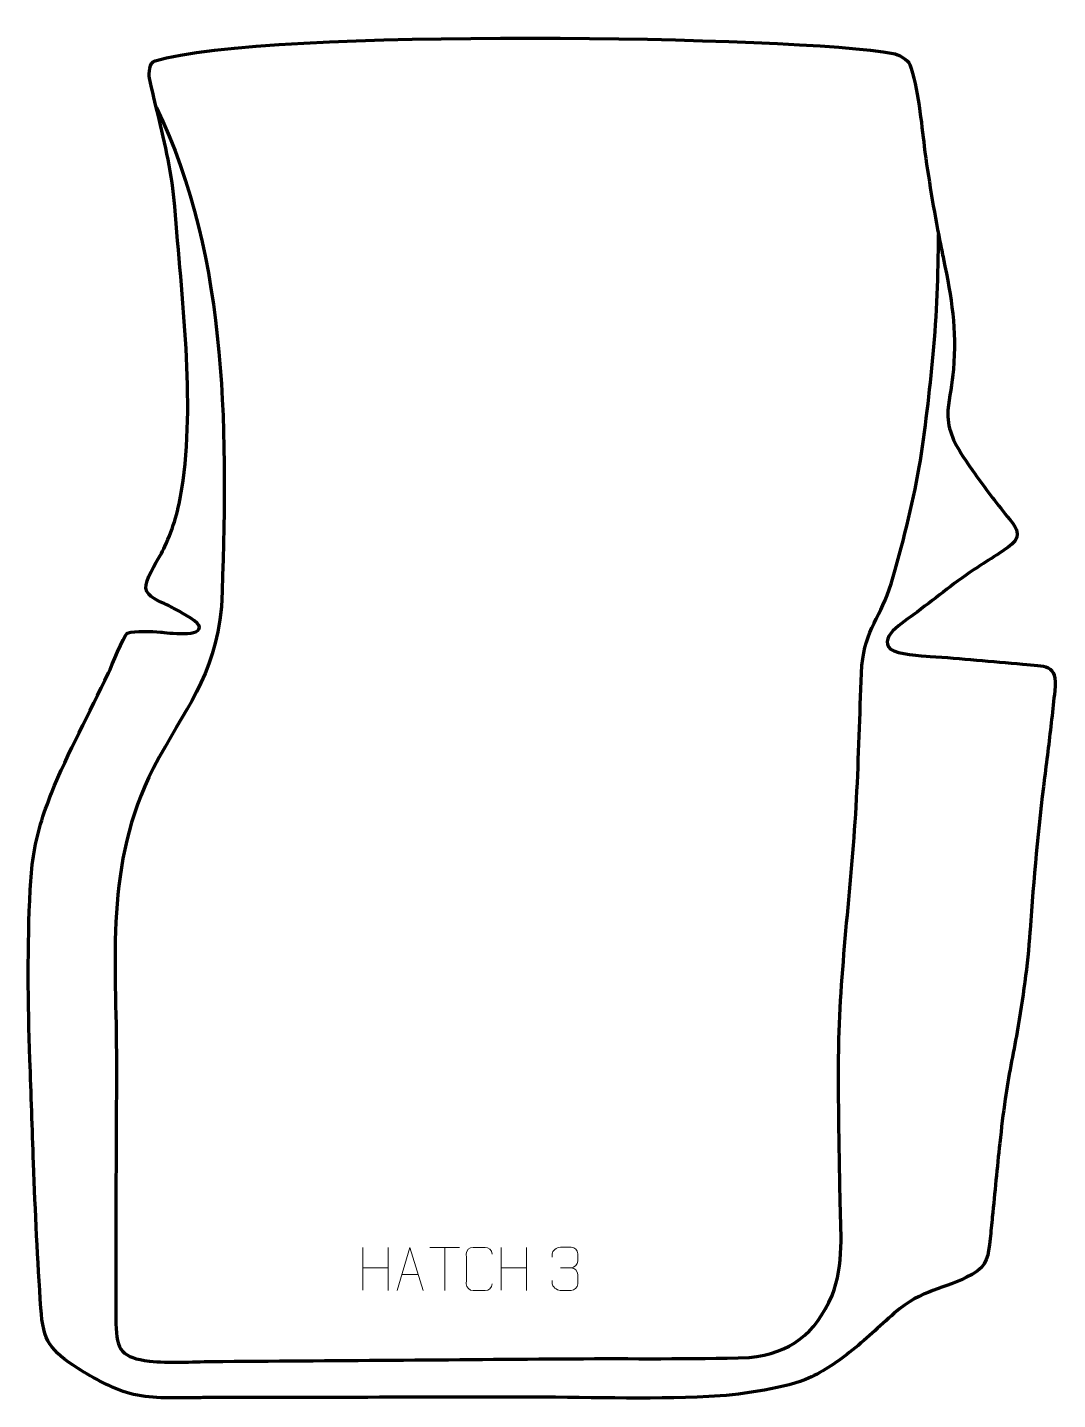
# Model space of a CAD drawing. Header units: millimetres. Extents: x 1085 to 1681, y 37 to 831.
import ezdxf

# ---------------------------------------------------------------- set-up
doc = ezdxf.new("R2010")
doc.units = ezdxf.units.MM
doc.header["$MEASUREMENT"] = 0
doc.layers.add('layer 2', color=7, linetype='Continuous')
doc.layers.add('layer 3', color=7, linetype='Continuous')

msp = doc.modelspace()

# ---------------------------------------------------------------- linework, layer by layer
at = {"layer": 'layer 2', "color": 142, "lineweight": 158}
msp.add_open_spline([(1159.7394, 784.8138), (1202.615, 696.0158), (1200.9717, 592.669), (1197.5427, 495.7525), (1197.5427, 495.7525), (1193.2762, 454.324), (1176.2685, 437.1181), (1158.1342, 402.5923), (1158.1342, 402.5923), (1129.5568, 346.0324), (1136.8406, 292.4234), (1136.7464, 231.7464), (1136.7464, 231.7464), (1136.6589, 181.4995), (1136.135, 131.253), (1136.4795, 81.0061), (1136.4795, 81.0061), (1136.5868, 65.358), (1140.1806, 61.4347), (1155.8535, 59.4017), (1155.8535, 59.4017), (1166.8108, 58.0839), (1180.548, 59.1184), (1191.86, 59.2035), (1191.86, 59.2035), (1261.4384, 59.7273), (1331.0168, 60.252), (1400.5952, 60.7768), (1400.5952, 60.7768), (1434.4909, 60.9982), (1468.8421, 60.4055), (1502.6728, 61.4702), (1502.6728, 61.4702), (1527.022, 64.2499), (1540.8136, 74.9225), (1550.6428, 97.3279), (1550.6428, 97.3279), (1557.9389, 114.996), (1555.5269, 135.1294), (1555.3121, 153.9064), (1555.3121, 153.9064), (1554.965, 184.2622), (1553.9094, 215.2999), (1554.6359, 245.5907), (1554.6359, 245.5907), (1556.0386, 293.4901), (1562.7443, 341.2265), (1565.0993, 389.2511), (1565.0993, 389.2511), (1566.2594, 413.459), (1566.7766, 437.7098), (1567.9911, 461.9018), (1567.9911, 461.9018), (1569.6644, 482.4146), (1579.3068, 490.674), (1584.8069, 509.0336), (1584.8069, 509.0336), (1591.1876, 530.6801), (1597.1051, 554.2908), (1601.1362, 576.4836), (1601.1362, 576.4836), (1604.6882, 597.7373), (1607.0448, 620.3859), (1609.17, 641.8727), (1609.17, 641.8727), (1611.4429, 664.8517), (1612.0284, 687.9091), (1612.2947, 710.9844), (1612.2947, 710.9844), (1612.2947, 710.9844), (1612.297, 711.1911), (1612.297, 711.1911)], degree=3, knots=[0, 0, 0, 0, 0.05263158, 0.05263158, 0.05263158, 0.05263158, 0.10526316, 0.10526316, 0.10526316, 0.10526316, 0.15789474, 0.15789474, 0.15789474, 0.15789474, 0.21052632, 0.21052632, 0.21052632, 0.21052632, 0.26315789, 0.26315789, 0.26315789, 0.26315789, 0.31578947, 0.31578947, 0.31578947, 0.31578947, 0.36842105, 0.36842105, 0.36842105, 0.36842105, 0.42105263, 0.42105263, 0.42105263, 0.42105263, 0.47368421, 0.47368421, 0.47368421, 0.47368421, 0.52631579, 0.52631579, 0.52631579, 0.52631579, 0.57894737, 0.57894737, 0.57894737, 0.57894737, 0.63157895, 0.63157895, 0.63157895, 0.63157895, 0.68421053, 0.68421053, 0.68421053, 0.68421053, 0.73684211, 0.73684211, 0.73684211, 0.73684211, 0.78947368, 0.78947368, 0.78947368, 0.78947368, 0.84210526, 0.84210526, 0.84210526, 0.84210526, 0.89473684, 0.89473684, 0.89473684, 0.89473684, 1, 1, 1, 1], dxfattribs=at)
at = {"layer": 'layer 2', "color": 250, "lineweight": 9}
for points in [[(1279.2918, 125.2198), (1279.2918, 125.2198), (1279.2918, 100.4423), (1279.2918, 100.4423)], [(1293.9351, 125.2198), (1293.9351, 125.2198), (1293.9351, 100.2663), (1293.9351, 100.2663)], [(1318.1199, 125.1963), (1318.1199, 125.1963), (1335.1071, 125.1963), (1335.1071, 125.1963)], [(1326.6137, 100.2663), (1326.6137, 100.2663), (1326.6137, 125.2198), (1326.6137, 125.2198)], [(1359.2918, 125.2198), (1359.2918, 125.2198), (1359.2918, 100.4423), (1359.2918, 100.4423)], [(1373.9351, 125.2198), (1373.9351, 125.2198), (1373.9351, 100.2663), (1373.9351, 100.2663)], [(1279.2918, 113.3375), (1279.2918, 113.3375), (1293.9351, 113.3379), (1293.9351, 113.3379)], [(1359.2918, 113.3375), (1359.2918, 113.3375), (1373.9351, 113.3379), (1373.9351, 113.3379)], [(1393.5153, 113.3377), (1393.5153, 113.3377), (1399.7117, 113.3377), (1399.7117, 113.3377)], [(1301.8656, 109.5157), (1301.8656, 109.5157), (1311.3613, 109.5157), (1311.3613, 109.5157)]]:
    msp.add_open_spline(points, degree=3, dxfattribs=at)
for points, knots in [([(1299.143, 100.2663), (1299.143, 100.2663), (1306.514, 125.2198), (1306.514, 125.2198), (1306.514, 125.2198), (1306.514, 125.2198), (1314.0839, 100.2663), (1314.0839, 100.2663)], [0, 0, 0, 0, 0.33333333, 0.33333333, 0.33333333, 0.33333333, 1, 1, 1, 1]), ([(1353.9813, 104.077), (1353.8415, 101.7536), (1352.1643, 100.274), (1350.0166, 100.2632), (1350.0166, 100.2632), (1347.6847, 100.2636), (1345.3528, 100.2636), (1343.0213, 100.2632), (1343.0213, 100.2632), (1341.0963, 100.1578), (1339.1242, 102.0423), (1339.1354, 104.0596), (1339.1354, 104.0596), (1339.1358, 109.8297), (1339.1358, 115.5994), (1339.1354, 121.3687), (1339.1354, 121.3687), (1339.1396, 123.5068), (1340.8863, 125.226), (1343.0387, 125.2125), (1343.0387, 125.2125), (1345.3644, 125.2125), (1347.6905, 125.2125), (1350.0166, 125.2125), (1350.0166, 125.2125), (1351.9632, 125.248), (1353.9546, 123.7565), (1353.9813, 121.3189)], [0, 0, 0, 0, 0.125, 0.125, 0.125, 0.125, 0.25, 0.25, 0.25, 0.25, 0.375, 0.375, 0.375, 0.375, 0.5, 0.5, 0.5, 0.5, 0.625, 0.625, 0.625, 0.625, 0.75, 0.75, 0.75, 0.75, 1, 1, 1, 1]), ([(1388.8056, 119.5829), (1388.8056, 119.5829), (1388.8056, 121.4401), (1388.8056, 121.4401), (1388.8056, 121.4401), (1388.7913, 123.182), (1391.4558, 125.3001), (1393.5149, 125.2774), (1393.5149, 125.2774), (1395.579, 125.2774), (1397.643, 125.2774), (1399.7067, 125.2774), (1399.7067, 125.2774), (1401.9012, 125.2862), (1403.4995, 123.4394), (1403.5439, 121.5273), (1403.5439, 121.5273), (1403.5435, 120.0922), (1403.5435, 118.6571), (1403.5439, 117.2216), (1403.5439, 117.2216), (1403.4953, 115.5681), (1401.8927, 113.3381), (1399.6944, 113.3481), (1399.6944, 113.3481), (1401.8981, 113.3369), (1403.5061, 111.5337), (1403.5601, 109.4742), (1403.5601, 109.4742), (1403.5597, 107.6895), (1403.5597, 105.9048), (1403.5601, 104.1197), (1403.5601, 104.1197), (1403.5702, 102.0583), (1401.5153, 100.2952), (1399.6944, 100.3033), (1399.6944, 100.3033), (1397.6291, 100.3036), (1395.5639, 100.3036), (1393.4983, 100.3033), (1393.4983, 100.3033), (1391.3297, 100.3148), (1388.7987, 102.715), (1388.7801, 104.1768), (1388.7801, 104.1768), (1388.7801, 104.1768), (1388.7801, 106.0854), (1388.7801, 106.0854)], [0, 0, 0, 0, 0.07692308, 0.07692308, 0.07692308, 0.07692308, 0.15384615, 0.15384615, 0.15384615, 0.15384615, 0.23076923, 0.23076923, 0.23076923, 0.23076923, 0.30769231, 0.30769231, 0.30769231, 0.30769231, 0.38461538, 0.38461538, 0.38461538, 0.38461538, 0.46153846, 0.46153846, 0.46153846, 0.46153846, 0.53846154, 0.53846154, 0.53846154, 0.53846154, 0.61538462, 0.61538462, 0.61538462, 0.61538462, 0.69230769, 0.69230769, 0.69230769, 0.69230769, 0.76923077, 0.76923077, 0.76923077, 0.76923077, 0.84615385, 0.84615385, 0.84615385, 0.84615385, 1, 1, 1, 1])]:
    msp.add_open_spline(points, degree=3, knots=knots, dxfattribs=at)
at = {"layer": 'layer 3', "color": 242, "lineweight": 158}
msp.add_open_spline([(1159.0792, 811.5963), (1155.7388, 810.5821), (1155.3753, 804.4846), (1155.9397, 801.5945), (1155.9397, 801.5945), (1157.298, 794.6402), (1159.5409, 785.7373), (1160.6139, 781.2266), (1160.6139, 781.2266), (1164.9741, 762.8963), (1169.0146, 746.2318), (1170.4972, 727.3117), (1170.4972, 727.3117), (1174.4225, 675.1943), (1182.5552, 614.7635), (1174.6372, 564.0815), (1174.6372, 564.0815), (1172.7138, 551.8897), (1169.9176, 541.8733), (1164.7422, 530.6348), (1164.7422, 530.6348), (1163.8809, 528.8681), (1162.9822, 527.1402), (1162.0602, 525.405), (1162.0602, 525.405), (1159.5551, 520.8801), (1153.1932, 511.3248), (1153.8496, 506.4905), (1153.8496, 506.4905), (1154.5315, 501.4682), (1161.9203, 498.8497), (1165.9801, 496.9004), (1165.9801, 496.9004), (1167.1838, 496.298), (1168.3762, 495.6944), (1169.5688, 495.0697), (1169.5688, 495.0697), (1172.7144, 493.3629), (1182.7856, 488.0272), (1184.442, 485.2045), (1184.442, 485.2045), (1187.3804, 477.7633), (1166.0061, 480.8381), (1162.2557, 481.1091), (1162.2557, 481.1091), (1156.9594, 481.4919), (1147.9943, 482.2005), (1143.0453, 480.5035), (1143.0453, 480.5035), (1140.8803, 478.6081), (1133.9312, 461.4564), (1132.1569, 457.5298), (1132.1569, 457.5298), (1121.1688, 434.2307), (1108.8674, 411.8212), (1099.1685, 387.8895), (1099.1685, 387.8895), (1094.3869, 375.9715), (1090.6652, 364.2091), (1088.6999, 351.4876), (1088.6999, 351.4876), (1087.7328, 345.0267), (1087.2082, 338.6068), (1086.8513, 332.0879), (1086.8513, 332.0879), (1085.2811, 299.2593), (1085.5798, 266.7409), (1086.7215, 233.9101), (1086.7215, 233.9101), (1087.423, 213.9011), (1088.027, 193.8895), (1088.7759, 173.882), (1088.7759, 173.882), (1089.8445, 145.9204), (1091.1651, 117.986), (1093.0361, 90.0654), (1093.0361, 90.0654), (1094.3595, 70.5557), (1098.535, 65.6194), (1114.5714, 55.1744), (1114.5714, 55.1744), (1123.2566, 49.548), (1134.4917, 43.5944), (1144.4121, 40.5925), (1144.4121, 40.5925), (1156.2338, 37.5471), (1168.6565, 38.0797), (1180.7586, 38.206), (1180.7586, 38.206), (1183.9265, 38.2349), (1187.0934, 38.2691), (1190.2615, 38.286), (1190.2615, 38.286), (1190.2615, 38.286), (1191.183, 38.2886), (1191.183, 38.2886), (1191.183, 38.2886), (1214.6939, 38.3279), (1238.2047, 38.3714), (1261.7155, 38.4108), (1261.7155, 38.4108), (1297.9348, 38.4713), (1334.1541, 38.5318), (1370.3734, 38.5924), (1370.3734, 38.5924), (1406.5322, 38.5883), (1443.4325, 37.159), (1479.4907, 38.8924), (1479.4907, 38.8924), (1495.6726, 39.6703), (1520.2194, 42.9722), (1535.2177, 48.7422), (1535.2177, 48.7422), (1544.6999, 52.5743), (1552.5553, 58.1375), (1560.6388, 64.2901), (1560.6388, 64.2901), (1569.9948, 71.6703), (1577.802, 79.385), (1586.651, 87.1107), (1586.651, 87.1107), (1603.1751, 101.5371), (1614.5605, 100.0707), (1631.6628, 109.5833), (1631.6628, 109.5833), (1640.9131, 114.7284), (1640.9015, 120.3271), (1642.0778, 130.0534), (1642.0778, 130.0534), (1642.5856, 134.2526), (1642.9359, 138.4808), (1643.3445, 142.6916), (1643.3445, 142.6916), (1644.8732, 156.9611), (1646.1041, 171.2575), (1647.6709, 185.5248), (1647.6709, 185.5248), (1648.6153, 194.022), (1649.6366, 202.4991), (1650.7819, 210.9719), (1650.7819, 210.9719), (1652.5519, 223.9993), (1655.4962, 236.9165), (1657.738, 249.8806), (1657.738, 249.8806), (1661.0264, 269.0778), (1663.777, 288.2625), (1665.1515, 307.7018), (1665.1515, 307.7018), (1665.1515, 307.7018), (1665.2198, 308.6685), (1665.2198, 308.6685), (1665.2198, 308.6685), (1667.2322, 338.2392), (1669.9235, 367.7006), (1673.5824, 397.1151), (1673.5824, 397.1151), (1674.308, 402.7792), (1675.0366, 408.441), (1675.7209, 414.1104), (1675.7209, 414.1104), (1677.0454, 425.1378), (1678.3343, 436.162), (1679.4716, 447.2108), (1679.4716, 447.2108), (1681.1004, 463.1116), (1673.9544, 461.3779), (1660.8734, 462.5918), (1660.8734, 462.5918), (1643.0587, 464.2449), (1625.2561, 465.8583), (1607.4064, 467.0988), (1607.4064, 467.0988), (1602.2392, 467.4507), (1588.4692, 468.2544), (1584.4892, 471.3052), (1584.4892, 471.3052), (1576.5485, 478.4931), (1594.9864, 488.9999), (1599.8763, 492.7246), (1599.8763, 492.7246), (1611.5279, 501.5999), (1622.3767, 510.5528), (1634.7114, 518.5908), (1634.7114, 518.5908), (1639.5941, 521.7227), (1652.9315, 529.8688), (1656.4833, 533.6554), (1656.4833, 533.6554), (1660.442, 539.6236), (1654.175, 545.431), (1650.5997, 549.7838), (1650.5997, 549.7838), (1644.1813, 557.8041), (1637.9896, 566.0911), (1632.0662, 574.4834), (1632.0662, 574.4834), (1630.0526, 577.3433), (1628.1082, 580.219), (1626.2007, 583.1507), (1626.2007, 583.1507), (1620.9454, 591.3176), (1616.9491, 599.5655), (1617.6949, 609.5234), (1617.6949, 609.5234), (1618.4472, 617.3723), (1620.1433, 624.8698), (1620.8314, 632.9972), (1620.8314, 632.9972), (1622.8108, 656.3756), (1619.8158, 674.2429), (1615.123, 696.9514), (1615.123, 696.9514), (1614.4185, 700.3389), (1613.7219, 703.7229), (1613.0593, 707.119), (1613.0593, 707.119), (1609.5058, 725.4661), (1606.3198, 743.7879), (1603.97, 762.3331), (1603.97, 762.3331), (1602.4803, 774.4996), (1600.2811, 797.0415), (1595.6159, 809.5668), (1595.6159, 809.5668), (1594.5903, 812.3198), (1588.8528, 815.4383), (1585.9777, 815.9684), (1585.9777, 815.9684), (1531.7776, 825.962), (1222.8135, 830.9476), (1159.0792, 811.5963)], degree=3, knots=[0, 0, 0, 0, 0.01694915, 0.01694915, 0.01694915, 0.01694915, 0.03389831, 0.03389831, 0.03389831, 0.03389831, 0.05084746, 0.05084746, 0.05084746, 0.05084746, 0.06779661, 0.06779661, 0.06779661, 0.06779661, 0.08474576, 0.08474576, 0.08474576, 0.08474576, 0.10169492, 0.10169492, 0.10169492, 0.10169492, 0.11864407, 0.11864407, 0.11864407, 0.11864407, 0.13559322, 0.13559322, 0.13559322, 0.13559322, 0.15254237, 0.15254237, 0.15254237, 0.15254237, 0.16949153, 0.16949153, 0.16949153, 0.16949153, 0.18644068, 0.18644068, 0.18644068, 0.18644068, 0.20338983, 0.20338983, 0.20338983, 0.20338983, 0.22033898, 0.22033898, 0.22033898, 0.22033898, 0.23728814, 0.23728814, 0.23728814, 0.23728814, 0.25423729, 0.25423729, 0.25423729, 0.25423729, 0.27118644, 0.27118644, 0.27118644, 0.27118644, 0.28813559, 0.28813559, 0.28813559, 0.28813559, 0.30508475, 0.30508475, 0.30508475, 0.30508475, 0.3220339, 0.3220339, 0.3220339, 0.3220339, 0.33898305, 0.33898305, 0.33898305, 0.33898305, 0.3559322, 0.3559322, 0.3559322, 0.3559322, 0.37288136, 0.37288136, 0.37288136, 0.37288136, 0.38983051, 0.38983051, 0.38983051, 0.38983051, 0.40677966, 0.40677966, 0.40677966, 0.40677966, 0.42372881, 0.42372881, 0.42372881, 0.42372881, 0.44067797, 0.44067797, 0.44067797, 0.44067797, 0.45762712, 0.45762712, 0.45762712, 0.45762712, 0.47457627, 0.47457627, 0.47457627, 0.47457627, 0.49152542, 0.49152542, 0.49152542, 0.49152542, 0.50847458, 0.50847458, 0.50847458, 0.50847458, 0.52542373, 0.52542373, 0.52542373, 0.52542373, 0.54237288, 0.54237288, 0.54237288, 0.54237288, 0.55932203, 0.55932203, 0.55932203, 0.55932203, 0.57627119, 0.57627119, 0.57627119, 0.57627119, 0.59322034, 0.59322034, 0.59322034, 0.59322034, 0.61016949, 0.61016949, 0.61016949, 0.61016949, 0.62711864, 0.62711864, 0.62711864, 0.62711864, 0.6440678, 0.6440678, 0.6440678, 0.6440678, 0.66101695, 0.66101695, 0.66101695, 0.66101695, 0.6779661, 0.6779661, 0.6779661, 0.6779661, 0.69491525, 0.69491525, 0.69491525, 0.69491525, 0.71186441, 0.71186441, 0.71186441, 0.71186441, 0.72881356, 0.72881356, 0.72881356, 0.72881356, 0.74576271, 0.74576271, 0.74576271, 0.74576271, 0.76271186, 0.76271186, 0.76271186, 0.76271186, 0.77966102, 0.77966102, 0.77966102, 0.77966102, 0.79661017, 0.79661017, 0.79661017, 0.79661017, 0.81355932, 0.81355932, 0.81355932, 0.81355932, 0.83050847, 0.83050847, 0.83050847, 0.83050847, 0.84745763, 0.84745763, 0.84745763, 0.84745763, 0.86440678, 0.86440678, 0.86440678, 0.86440678, 0.88135593, 0.88135593, 0.88135593, 0.88135593, 0.89830508, 0.89830508, 0.89830508, 0.89830508, 0.91525424, 0.91525424, 0.91525424, 0.91525424, 0.93220339, 0.93220339, 0.93220339, 0.93220339, 0.94915254, 0.94915254, 0.94915254, 0.94915254, 0.96610169, 0.96610169, 0.96610169, 0.96610169, 1, 1, 1, 1], dxfattribs=at)

doc.saveas('drawing.dxf')
